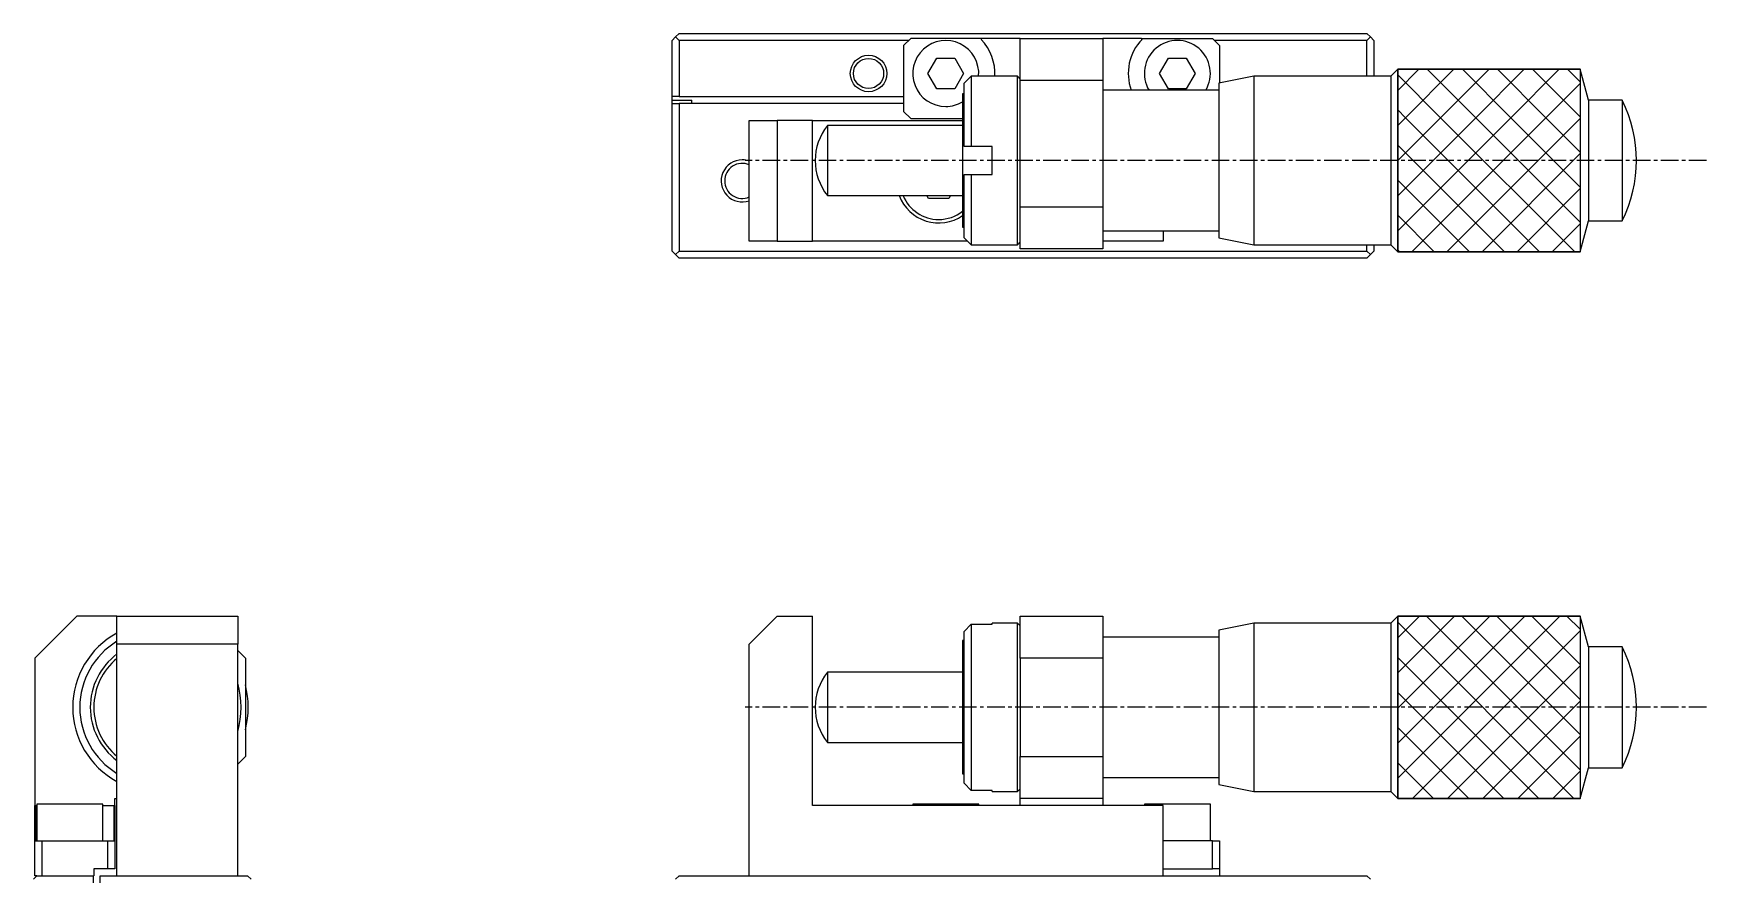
# Model space of a CAD drawing. Extents: x 10 to 344, y 10 to 232.
# Drawn here: x 86.2 to 205.4, y 171.9 to 232 of the extents above; entities that cross this region are included whole.
import ezdxf

# ---------------------------------------------------------------- set-up
doc = ezdxf.new("R2010")
doc.units = 0
doc.linetypes.add('CENTER', pattern=[2, 1.25, -0.25, 0.25, -0.25])
doc.layers.get('0').update_dxf_attribs({"linetype": 'CONTINUOUS'})
doc.layers.add('CENTER', color=1, linetype='CENTER')

msp = doc.modelspace()

# ---------------------------------------------------------------- linework, layer by layer
at = {"color": 7, "linetype": 'CONTINUOUS'}
for p, q in [((131.744926, 231.5), (131.994926, 231.75)), ((131.744926, 227.5), (131.744926, 231.5)), ((131.994926, 231.75), (132.244926, 232)), ((131.994926, 231.75), (132.244926, 231.5)), ((132.244926, 232), (181.244926, 232)), ((148.594926, 231.5), (132.244926, 231.5)), ((132.244926, 231.5), (132.244926, 227.5)), ((148.744926, 231.65), (148.244926, 231.15)), ((153.792454, 231.65), (148.744926, 231.65)), ((153.792454, 231.65), (153.763081, 231.580821)), ((156.544926, 231.65), (153.792454, 231.65)), ((156.544926, 231.65), (162.444926, 231.65)), ((156.544926, 228.65), (156.544926, 231.65)), ((162.444926, 231.65), (162.444926, 228.65)), ((165.197398, 231.65), (162.444926, 231.65)), ((165.226771, 231.580821), (165.197398, 231.65)), ((165.197398, 231.65), (170.244926, 231.65)), ((170.744926, 231.15), (170.244926, 231.65)), ((181.244926, 231.5), (170.394926, 231.5)), ((181.244926, 232), (181.494926, 231.75)), ((181.244926, 231.5), (181.494926, 231.75)), ((181.244926, 228.949996), (181.244926, 231.5)), ((181.494926, 231.75), (181.744926, 231.5)), ((181.744926, 231.5), (181.744926, 228.949996)), ((148.244926, 231.15), (148.244926, 226.45)), ((149.974755, 229.15), (150.609841, 230.25)), ((150.609841, 230.25), (151.880011, 230.25)), ((151.880011, 230.25), (152.515097, 229.15)), ((166.474755, 229.15), (167.109841, 230.25)), ((167.109841, 230.25), (168.380011, 230.25)), ((168.380011, 230.25), (169.015097, 229.15)), ((170.744926, 231.15), (170.744926, 228.459997)), ((150.609841, 228.05), (149.974755, 229.15)), ((152.515097, 229.15), (151.880011, 228.05)), ((153.044926, 228.95), (152.544926, 228.45)), ((153.044926, 228.95), (153.044926, 223.95)), ((156.344926, 228.95), (153.044926, 228.95)), ((156.344926, 216.95), (156.344926, 228.95)), ((156.544926, 228.75), (156.344926, 228.95)), ((167.109841, 228.05), (166.474755, 229.15)), ((169.015097, 229.15), (168.380011, 228.05)), ((173.194925, 228.949996), (170.694926, 228.449997)), ((173.194925, 228.949996), (173.194925, 216.950004)), ((182.94493, 228.949996), (173.194925, 228.949996)), ((183.444932, 229.449999), (182.94493, 228.949996)), ((182.94493, 228.949996), (182.94493, 216.950004)), ((183.444932, 229.449999), (196.444933, 229.449999)), ((183.444932, 216.450001), (183.444932, 229.449999)), ((197.034421, 227.25), (196.444933, 229.449999)), ((196.444933, 229.449999), (196.444933, 216.450001)), ((151.880011, 228.05), (150.609841, 228.05)), ((152.444926, 227.7), (152.444926, 222.94982)), ((152.544926, 227.7), (152.444926, 227.7)), ((152.544926, 223.95), (152.544926, 228.45)), ((162.444926, 228.65), (156.544926, 228.65)), ((156.544926, 219.65), (156.544926, 228.65)), ((162.444926, 228.65), (162.444926, 219.65)), ((170.694926, 227.95), (162.444926, 227.95)), ((168.380011, 228.05), (167.109841, 228.05)), ((170.694926, 228.449997), (170.694926, 217.450003)), ((132.244926, 227.5), (131.744926, 227.5)), ((131.744926, 227.25), (131.744926, 227.5)), ((131.744926, 227.25), (133.144926, 227.25)), ((131.744926, 227), (131.744926, 227.25)), ((131.744926, 216.5), (131.744926, 227)), ((131.744926, 227), (132.244926, 227)), ((132.244926, 227.5), (148.244926, 227.5)), ((132.244926, 227), (132.244926, 216.5)), ((148.244926, 227), (132.244926, 227)), ((133.144926, 227), (133.144926, 227.25)), ((197.034421, 227.25), (197.034421, 218.65)), ((199.444932, 227.25), (197.034421, 227.25)), ((199.444932, 227.25), (199.444932, 218.65)), ((137.244926, 217.2), (137.244926, 225.8)), ((137.244926, 225.8), (139.244926, 225.8)), ((139.244926, 225.8), (139.244926, 217.2)), ((141.744926, 225.8), (139.244926, 225.8)), ((141.744926, 217.2), (141.744926, 225.8)), ((141.744926, 225.8), (152.444926, 225.8)), ((142.822435, 225.449996), (142.822435, 220.450004)), ((152.444926, 225.449996), (142.822435, 225.449996)), ((148.244926, 226.45), (148.744926, 225.95)), ((148.744926, 225.95), (152.444926, 225.95)), ((152.444926, 222.94982), (152.444926, 218.2)), ((153.044926, 223.95), (152.544926, 223.95)), ((154.544926, 223.95), (153.044926, 223.95)), ((154.544926, 221.95), (154.544926, 223.95)), ((152.544926, 217.45), (152.544926, 221.95)), ((152.544926, 221.95), (153.044926, 221.95)), ((153.044926, 221.95), (153.044926, 216.95)), ((153.044926, 221.95), (154.544926, 221.95)), ((142.822435, 220.450004), (152.444926, 220.450004)), ((150.023238, 220.25), (149.907766, 220.450004)), ((151.466614, 220.25), (150.023238, 220.25)), ((151.582086, 220.450004), (151.466614, 220.25)), ((156.544926, 216.65), (156.544926, 219.65)), ((156.544926, 219.65), (162.444926, 219.65)), ((162.444926, 219.65), (162.444926, 216.65)), ((152.444926, 218.2), (152.544926, 218.2)), ((196.444933, 216.450001), (197.034421, 218.65)), ((197.034421, 218.65), (199.444932, 218.65)), ((139.244926, 217.2), (137.244926, 217.2)), ((139.244926, 217.2), (141.744926, 217.2)), ((152.794926, 217.2), (141.744926, 217.2)), ((152.544926, 217.45), (153.044926, 216.95)), ((153.044926, 216.95), (156.344926, 216.95)), ((156.344926, 216.95), (156.544926, 217.15)), ((162.444926, 217.95), (170.694926, 217.95)), ((166.744926, 217.2), (162.444926, 217.2)), ((166.744926, 217.95), (166.744926, 217.2)), ((170.694926, 217.450003), (173.194925, 216.950004)), ((173.194925, 216.950004), (182.94493, 216.950004)), ((181.244926, 216.5), (181.244926, 216.950004)), ((181.744926, 216.950004), (181.744926, 216.5)), ((182.94493, 216.950004), (183.444932, 216.450001)), ((131.994926, 216.25), (131.744926, 216.5)), ((132.244926, 216.5), (131.994926, 216.25)), ((132.244926, 216), (131.994926, 216.25)), ((132.244926, 216.5), (181.244926, 216.5)), ((181.244926, 216), (132.244926, 216)), ((162.444926, 216.65), (156.544926, 216.65)), ((181.494926, 216.25), (181.244926, 216.5)), ((181.494926, 216.25), (181.244926, 216)), ((181.744926, 216.5), (181.494926, 216.25)), ((196.444933, 216.450001), (183.444932, 216.450001)), ((89.35, 190.5), (86.35, 187.5)), ((92.2, 190.5), (89.35, 190.5)), ((92.2, 190.5), (100.8, 190.5)), ((92.2, 188.5), (92.2, 190.5)), ((100.8, 190.5), (100.8, 188.5)), ((139.244926, 190.5), (137.244926, 188.5)), ((139.244926, 190.5), (141.744926, 190.5)), ((141.744926, 177), (141.744926, 190.5)), ((152.544926, 189.408327), (153.044926, 189.91608)), ((153.044926, 189.91608), (153.044926, 178.08392)), ((153.044926, 189.91608), (154.544926, 189.91608)), ((154.544926, 189.91608), (154.544926, 190)), ((154.544926, 189.91608), (154.544926, 190)), ((156.344926, 190), (154.544926, 190)), ((156.344926, 178), (156.344926, 190)), ((156.544926, 189.8), (156.344926, 190)), ((156.544926, 187.5), (156.544926, 190.5)), ((156.544926, 190.5), (162.444926, 190.5)), ((162.444926, 190.5), (162.444926, 187.5)), ((173.194925, 189.999996), (170.694926, 189.499997)), ((173.194925, 189.999996), (173.194925, 178.000004)), ((182.94493, 189.999996), (173.194925, 189.999996)), ((183.444932, 190.499999), (182.94493, 189.999996)), ((182.94493, 189.999996), (182.94493, 178.000004)), ((183.444932, 190.499999), (196.444933, 190.499999)), ((183.444932, 177.500001), (183.444932, 190.499999)), ((197.034421, 188.3), (196.444933, 190.499999)), ((196.444933, 190.499999), (196.444933, 177.500001)), ((92.2, 172), (92.2, 188.5)), ((100.8, 188.5), (92.2, 188.5)), ((100.8, 172), (100.8, 188.5)), ((137.244926, 172), (137.244926, 188.5)), ((152.444926, 188.75), (152.444926, 179.25)), ((152.544926, 188.75), (152.444926, 188.75)), ((152.544926, 178.591673), (152.544926, 189.408327)), ((152.544926, 188.643559), (152.544926, 189.408327)), ((170.694926, 189), (162.444926, 189)), ((170.694926, 189.499997), (170.694926, 178.500003)), ((86.35, 187.5), (86.35, 177)), ((101.35, 187.5), (100.8, 188.05)), ((101.35, 187.5), (101.35, 180.5)), ((162.444926, 187.5), (156.544926, 187.5)), ((156.544926, 187.5), (156.544926, 180.5)), ((162.444926, 187.5), (162.444926, 180.5)), ((197.034421, 188.3), (197.034421, 179.7)), ((199.444932, 188.3), (197.034421, 188.3)), ((199.444932, 188.3), (199.444932, 179.7)), ((142.822435, 186.499996), (142.822435, 181.500004)), ((152.444926, 186.499996), (142.822435, 186.499996)), ((142.822435, 181.500004), (152.444926, 181.500004)), ((100.8, 179.95), (101.35, 180.5)), ((156.544926, 180.5), (162.444926, 180.5)), ((156.544926, 177.5), (156.544926, 180.5)), ((162.444926, 180.5), (162.444926, 177.5)), ((152.444926, 179.25), (152.544926, 179.25)), ((152.544926, 178.591673), (152.544926, 179.356441)), ((162.444926, 179), (170.694926, 179)), ((196.444933, 177.500001), (197.034421, 179.7)), ((197.034421, 179.7), (199.444932, 179.7)), ((153.044926, 178.08392), (152.544926, 178.591673)), ((154.544926, 178.08392), (153.044926, 178.08392)), ((154.544926, 178), (154.544926, 178.08392)), ((154.544926, 178), (154.544926, 178.08392)), ((154.544926, 178), (156.344926, 178)), ((156.344926, 178), (156.544926, 178.2)), ((170.694926, 178.500003), (173.194925, 178.000004)), ((173.194925, 178.000004), (182.94493, 178.000004)), ((182.94493, 178.000004), (183.444932, 177.500001)), ((86.35, 177), (86.419179, 177)), ((86.35, 174.5), (86.35, 177)), ((86.419179, 177), (86.419179, 174.5)), ((86.419179, 177), (86.5, 177)), ((91.2, 177.1), (86.5, 177.1)), ((86.5, 177.1), (86.5, 174.5)), ((91.2, 174.5), (91.2, 177.1)), ((91.2, 177), (92.009736, 177)), ((92.009736, 174.5), (92.009736, 177)), ((92.009736, 177), (92.05, 177)), ((92.05, 177.5), (92.2, 177.5)), ((92.05, 177), (92.05, 177.5)), ((92.05, 177), (92.05, 174.5)), ((166.744926, 177), (141.744926, 177)), ((151.244926, 177.1), (148.894926, 177.1)), ((148.894926, 177.1), (148.894926, 177)), ((153.594926, 177.1), (151.244926, 177.1)), ((153.594926, 177), (153.594926, 177.1)), ((162.444926, 177.5), (156.544926, 177.5)), ((156.544926, 177), (156.544926, 177.5)), ((162.444926, 177.5), (162.444926, 177)), ((167.744926, 177.1), (165.394926, 177.1)), ((165.394926, 177.1), (165.394926, 177)), ((166.744926, 172), (166.744926, 177)), ((170.094926, 177.1), (167.744926, 177.1)), ((170.094926, 174.5), (170.094926, 177.1)), ((196.444933, 177.500001), (183.444932, 177.500001)), ((86.35, 172), (86.35, 174.5)), ((86.35, 174.5), (86.85, 174.5)), ((86.85, 174.5), (86.85, 172)), ((86.85, 174.5), (91.55, 174.5)), ((91.55, 172.5), (91.55, 174.5)), ((91.55, 174.5), (92.05, 174.5)), ((92.05, 174.5), (92.05, 172.5)), ((170.244926, 174.5), (166.744926, 174.5)), ((170.244926, 172.5), (170.244926, 174.5)), ((170.244926, 174.5), (170.744926, 174.5)), ((170.744926, 174.5), (170.744926, 172.5)), ((86.25, 171.75), (86.5, 172)), ((86.5, 172), (86.35, 172)), ((86.5, 172), (90.5, 172)), ((90.5, 172), (90.55, 172)), ((90.5, 172), (90.5, 171.5)), ((90.55, 172.5), (90.55, 172)), ((91.55, 172.5), (90.55, 172.5)), ((91, 172), (101.5, 172)), ((91, 171.5), (91, 172)), ((92.05, 172.5), (91.55, 172.5)), ((101.5, 172), (101.75, 171.75)), ((132.244926, 172), (131.994926, 171.75)), ((132.244926, 172), (181.244926, 172)), ((166.744926, 172.5), (170.244926, 172.5)), ((170.744926, 172.5), (170.244926, 172.5)), ((170.744926, 172.5), (170.744926, 172)), ((181.494926, 171.75), (181.244926, 172))]:
    msp.add_line(p, q, dxfattribs=at)
at = {"color": 3, "linetype": 'CONTINUOUS'}
for p, q in [((183.444932, 229.449999), (183.444932, 216.450001)), ((196.444933, 229.449999), (183.444932, 229.449999)), ((183.444932, 227.944932), (184.949999, 229.449999)), ((183.444932, 229.055068), (186.5, 226)), ((184, 226), (187.449999, 229.449999)), ((185.550001, 229.449999), (189, 226)), ((186.5, 226), (189.949999, 229.449999)), ((188.050001, 229.449999), (191.5, 226)), ((189, 226), (192.449999, 229.449999)), ((190.550001, 229.449999), (194, 226)), ((191.5, 226), (194.949999, 229.449999)), ((193.050001, 229.449999), (196.444933, 226.055067)), ((195.550001, 229.449999), (196.444933, 228.555067)), ((196.444933, 229.449999), (196.444933, 216.450001)), ((194, 226), (196.444933, 228.444933)), ((183.444932, 226.555068), (184, 226)), ((183.444932, 225.444932), (184, 226)), ((183.444932, 222.944932), (186.5, 226)), ((183.444932, 220.444932), (189, 226)), ((183.444932, 217.944932), (191.5, 226)), ((184, 226), (193.549999, 216.450001)), ((184.450001, 216.450001), (194, 226)), ((186.5, 226), (196.049999, 216.450001)), ((186.950001, 216.450001), (196.444933, 225.944933)), ((189, 226), (196.444933, 218.555067)), ((191.5, 226), (196.444933, 221.055067)), ((194, 226), (196.444933, 223.555067)), ((183.444932, 224.055068), (191.049999, 216.450001)), ((189.450001, 216.450001), (196.444933, 223.444933)), ((183.444932, 221.555068), (188.549999, 216.450001)), ((191.950001, 216.450001), (196.444933, 220.944933)), ((183.444932, 219.055068), (186.049999, 216.450001)), ((194.450001, 216.450001), (196.444933, 218.444933)), ((183.444932, 216.555068), (183.549999, 216.450001)), ((183.444932, 216.450001), (196.444933, 216.450001)), ((183.444932, 190.499999), (183.444932, 177.500001)), ((196.444933, 190.499999), (183.444932, 190.499999)), ((183.444932, 188.944932), (184.999999, 190.499999)), ((183.444932, 186.444932), (187.499999, 190.499999)), ((183.444932, 183.944932), (189.999999, 190.499999)), ((183.444932, 181.444932), (192.499999, 190.499999)), ((183.444932, 178.944932), (194.999999, 190.499999)), ((183.444932, 190.055068), (195.999999, 177.500001)), ((185.500001, 190.499999), (196.444933, 179.555067)), ((188.000001, 190.499999), (196.444933, 182.055067)), ((190.500001, 190.499999), (196.444933, 184.555067)), ((193.000001, 190.499999), (196.444933, 187.055067)), ((195.500001, 190.499999), (196.444933, 189.555067)), ((196.444933, 190.499999), (196.444933, 177.500001)), ((184.500001, 177.500001), (196.444933, 189.444933)), ((183.444932, 187.555068), (193.499999, 177.500001)), ((187.000001, 177.500001), (196.444933, 186.944933)), ((183.444932, 185.055068), (190.999999, 177.500001)), ((189.500001, 177.500001), (196.444933, 184.444933)), ((183.444932, 182.555068), (188.499999, 177.500001)), ((192.000001, 177.500001), (196.444933, 181.944933)), ((183.444932, 180.055068), (185.999999, 177.500001)), ((194.500001, 177.500001), (196.444933, 179.444933)), ((183.444932, 177.555068), (183.499999, 177.500001)), ((183.444932, 177.500001), (196.444933, 177.500001))]:
    msp.add_line(p, q, dxfattribs=at)
msp.add_circle((145.744926, 229.15), 1.3, dxfattribs=at)
at = {"color": 7, "linetype": 'CONTINUOUS'}
msp.add_circle((145.744926, 229.15), 1.075, dxfattribs=at)
for centre, radius, start, end in [((151.244926, 229.15), 2.35, 355.117858, 270), ((151.244926, 229.15), 3.5, 356.724171, 43.989014), ((167.744926, 229.15), 3.5, 136.010986, 200.051043), ((167.744926, 229.15), 2.35, 329.293644, 210.706356), ((151.244926, 229.15), 2.35, 270, 300.706356), ((190.699932, 222.95), 9.745001, 333.816209, 26.183791), ((145.944931, 222.95), 3.999997, 141.317811, 218.682189), ((136.744926, 221.5), 1.25, 66.421822, 180), ((136.744926, 221.5), 1.25, 180, 293.578178), ((150.744926, 221.5), 3, 200.487234, 304.518108), ((150.744926, 221.5), 2.75, 202.44626, 270), ((150.744926, 221.5), 2.75, 270, 308.183482), ((95.05, 184), 6, 118.35935, 241.64065), ((95.05, 184), 5.5, 121.21037, 238.78963), ((95.05, 184), 4.75, 126.869898, 233.130102), ((190.699932, 183.999998), 9.745001, 333.816215, 26.183798), ((145.944931, 183.999997), 3.999997, 141.317795, 218.682173), ((95.05, 184), 6, 343.402158, 16.597842), ((95.05, 184), 6.499999, 345.750002, 14.249998)]:
    msp.add_arc(centre, radius, start, end, dxfattribs=at)
at = {"color": 3, "linetype": 'CONTINUOUS'}
for centre, radius, start, end in [((136.744926, 221.5), 1.5, 90, 289.471221), ((136.744926, 221.5), 1.5, 70.528779, 90), ((95.05, 184), 4.5, 129.29648, 230.70352)]:
    msp.add_arc(centre, radius, start, end, dxfattribs=at)
at = {"layer": 'CENTER', "color": 1, "linetype": 'CENTER'}
for p, q in [((205.444933, 222.95), (136.944934, 222.95)), ((205.444933, 184), (136.944934, 184))]:
    msp.add_line(p, q, dxfattribs=at)

doc.saveas('drawing.dxf')
